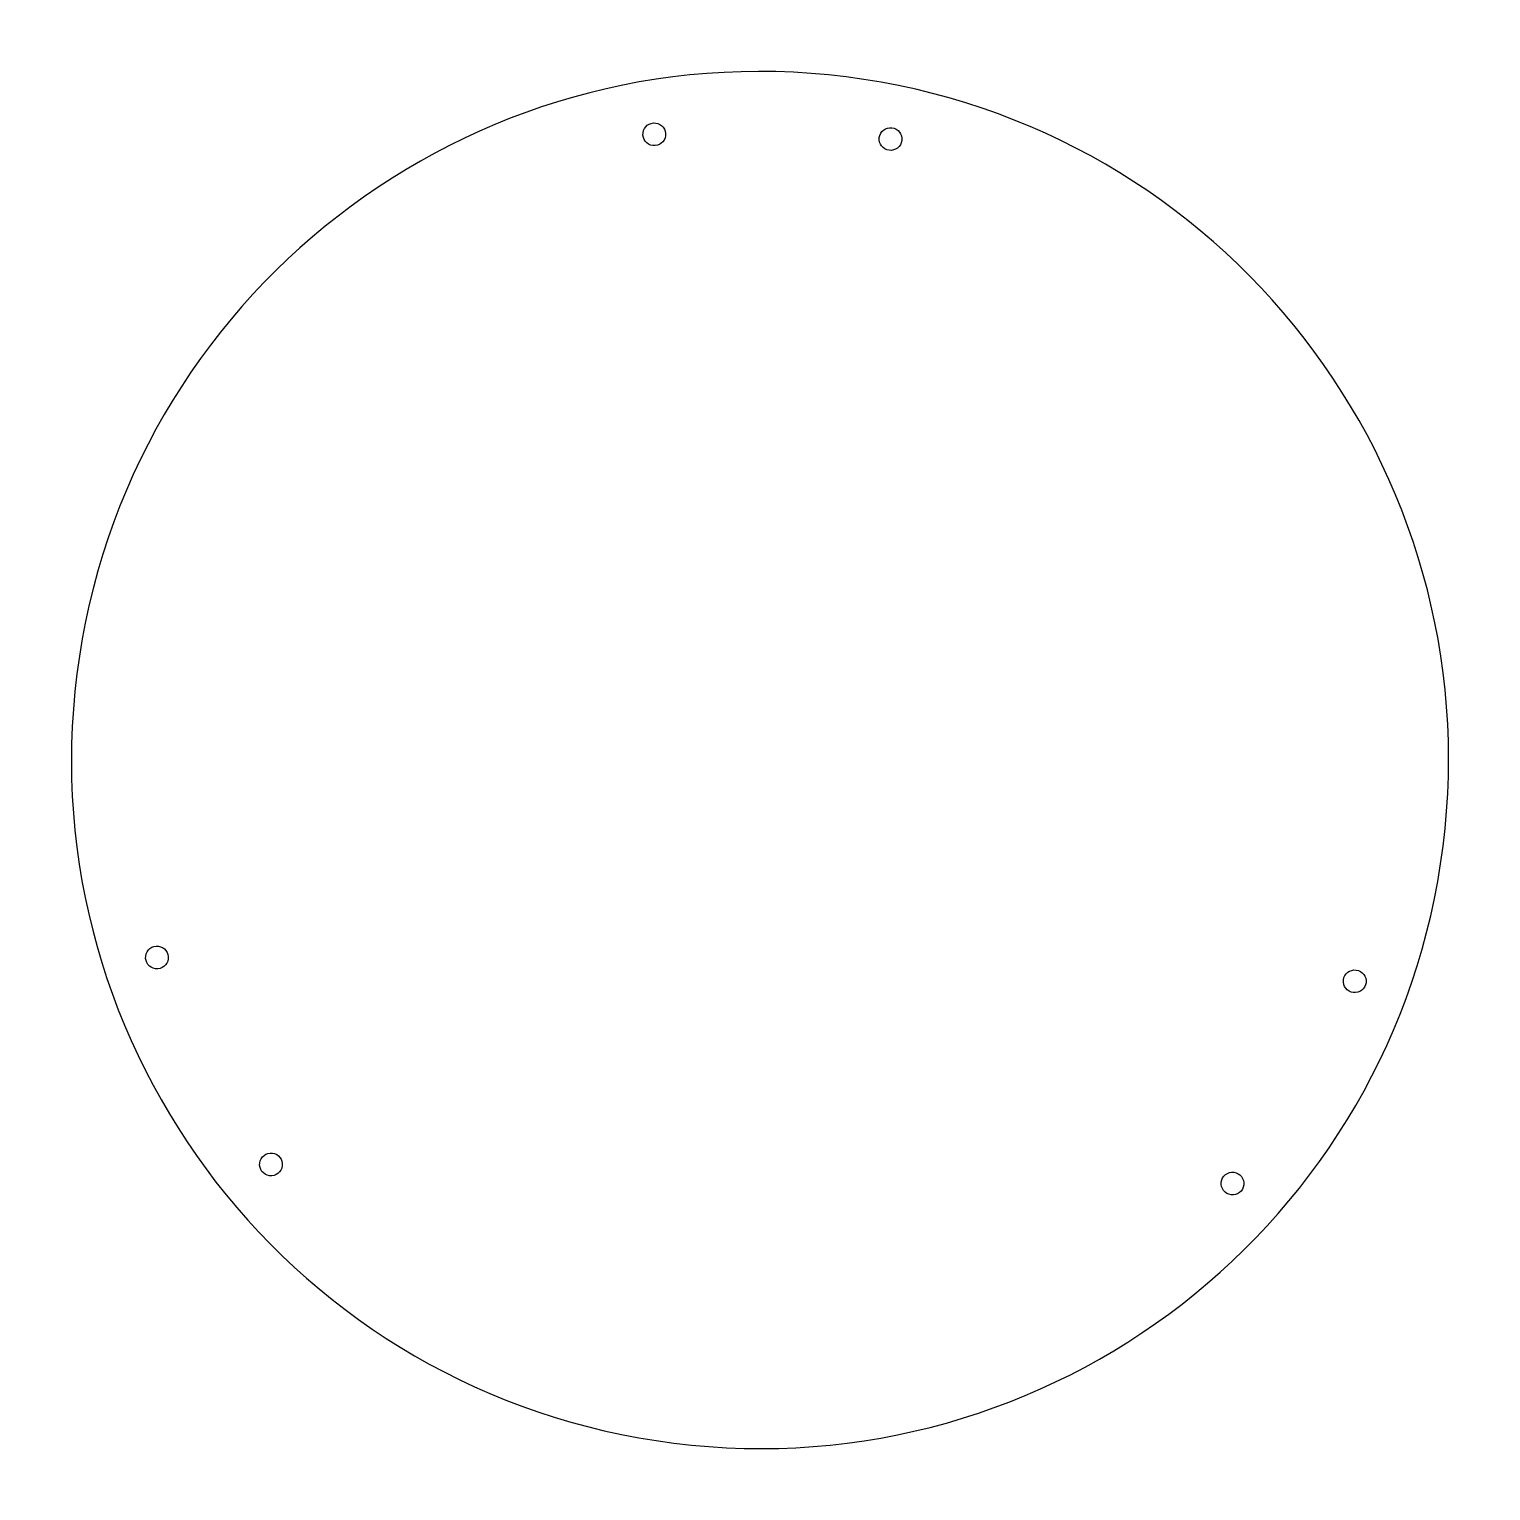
# Model space of a CAD drawing. Header units: millimetres. Extents: x -130 to 146, y -139 to 137.
import ezdxf

# ---------------------------------------------------------------- set-up
doc = ezdxf.new("R2010")
doc.units = ezdxf.units.MM
doc.layers.get('0').update_dxf_attribs({"color": 253, "lineweight": 70, "true_color": 0x8faf8f})

msp = doc.modelspace()

# ---------------------------------------------------------------- linework, layer by layer
at = {"color": 254, "lineweight": -3, "true_color": 0xd9d9d9, "extrusion": (-7.56169e-34, 6.30749e-33, -1)}
msp.add_ellipse((8.27, -1.4), major_axis=(-16.29, -128.97), ratio=1, dxfattribs=at)
at = {"color": 254, "lineweight": -3, "true_color": 0xd9d9d9}
for centre in [(-11.69, 116.74), (32.91, 115.85), (-105.59, -38.68), (120.56, -43.18), (-84.06, -77.75), (97.48, -81.36)]:
    msp.add_ellipse(centre, major_axis=(0.27, 2.13), ratio=1, dxfattribs=at)

doc.saveas('drawing.dxf')
